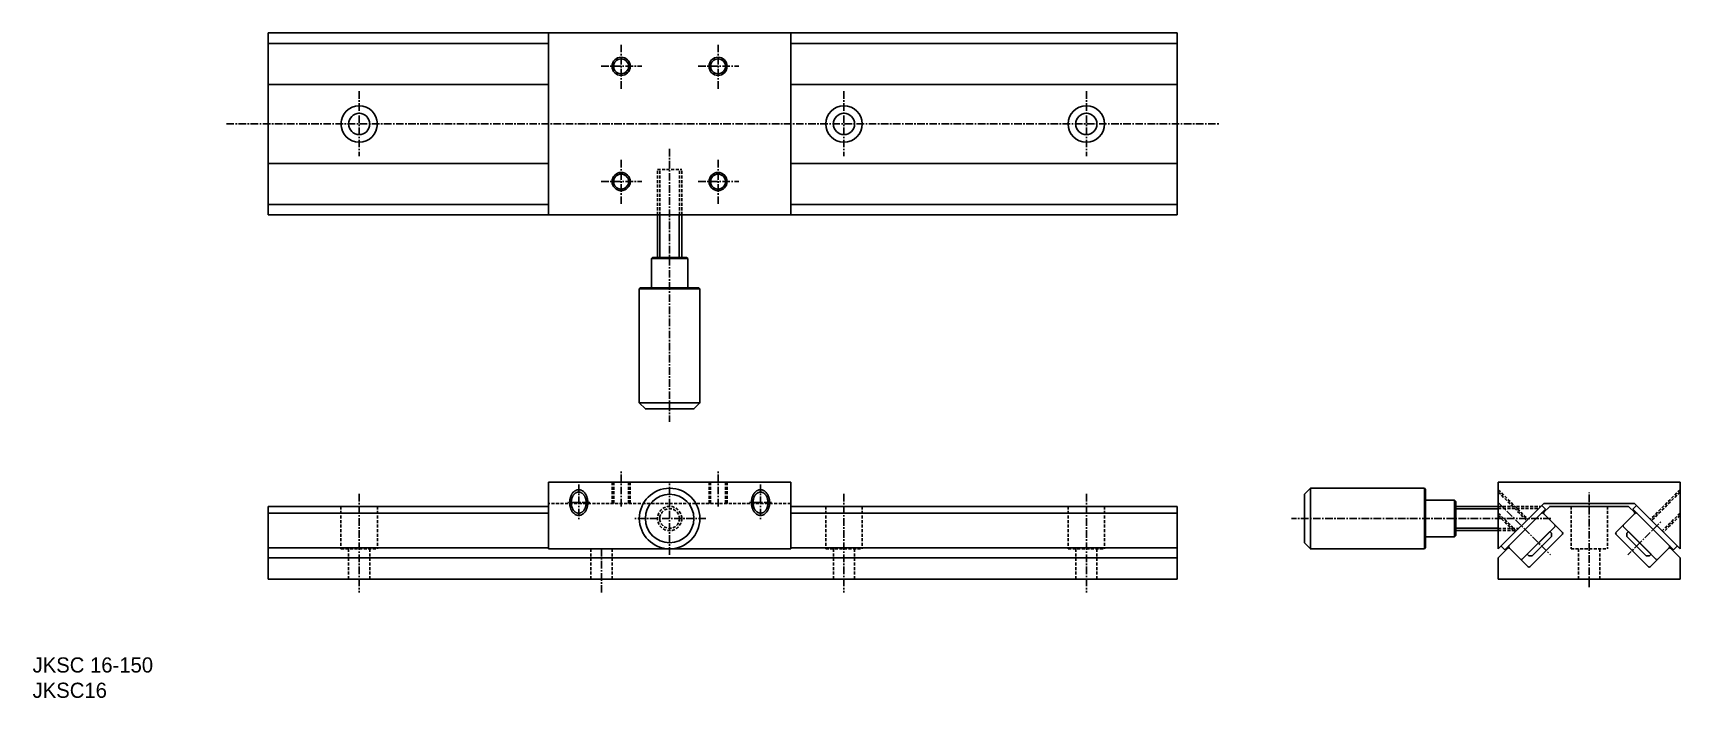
# Model space of a CAD drawing. Extents: x 172 to 444, y 132 to 241.
import ezdxf

# ---------------------------------------------------------------- set-up
doc = ezdxf.new("R2010")
doc.units = 0
doc.linetypes.add('CENTER', pattern=[2, 1.25, -0.25, 0.25, -0.25])
doc.linetypes.add('DASHED', pattern=[0.75, 0.5, -0.25])
doc.layers.get('0').update_dxf_attribs({"linetype": 'CONTINUOUS'})
doc.layers.add('CENTER', color=1, linetype='CENTER')

msp = doc.modelspace()

# ---------------------------------------------------------------- linework, layer by layer
at = {"color": 7, "linetype": 'CONTINUOUS'}
for p, q in [((210.86, 241.25), (360.86, 241.25)), ((210.86, 241.25), (210.86, 211.25)), ((210.86, 239.52), (257.09, 239.52)), ((257.09, 211.25), (257.09, 241.25)), ((297.09, 211.25), (297.09, 241.25)), ((297.09, 239.52), (360.86, 239.52)), ((360.86, 241.25), (360.86, 211.25)), ((210.86, 232.75), (257.09, 232.75)), ((297.09, 232.75), (360.86, 232.75)), ((210.86, 219.75), (257.09, 219.75)), ((297.09, 219.75), (360.86, 219.75)), ((210.86, 212.98), (257.09, 212.98)), ((297.09, 212.98), (360.86, 212.98)), ((210.86, 211.25), (360.86, 211.25)), ((275.09, 211.25), (275.09, 204.25)), ((279.09, 211.25), (279.09, 204.25)), ((274.09, 204.05), (274.29, 204.25)), ((274.09, 204.05), (274.09, 199.25)), ((274.09, 204.05), (280.09, 204.05)), ((274.29, 204.25), (279.89, 204.25)), ((279.89, 204.25), (280.09, 204.05)), ((280.09, 204.05), (280.09, 199.25)), ((272.09, 199.05), (282.09, 199.05)), ((272.09, 180.25), (282.09, 180.25)), ((297.09, 167.18), (257.09, 167.18)), ((257.09, 167.18), (257.09, 156.18)), ((297.09, 167.18), (297.09, 156.18)), ((382.84, 166.18), (382.84, 156.18)), ((401.64, 166.18), (401.64, 156.18)), ((413.84, 167.18), (443.84, 167.18)), ((413.84, 167.18), (413.84, 156.18)), ((443.84, 167.18), (443.84, 156.18)), ((210.86, 163.18), (210.86, 151.18)), ((210.86, 163.18), (257.09, 163.18)), ((297.09, 163.18), (360.86, 163.18)), ((360.86, 163.18), (360.86, 151.18)), ((406.64, 164.18), (401.84, 164.18)), ((406.64, 164.18), (406.84, 163.98)), ((406.64, 164.18), (406.64, 158.18)), ((406.84, 163.98), (406.84, 158.38)), ((413.84, 163.18), (406.84, 163.18)), ((413.84, 156.18), (421.34, 163.68)), ((421.01, 163.35), (421.64, 162.72)), ((421.34, 163.68), (436.34, 163.68)), ((421.37, 162.22), (422.28, 163.13)), ((422.42, 163.18), (435.25, 163.18)), ((436.31, 162.22), (435.39, 163.13)), ((436.67, 163.35), (436.03, 162.72)), ((443.84, 156.18), (436.34, 163.68)), ((257.09, 162.07), (210.86, 162.07)), ((360.86, 162.07), (297.09, 162.07)), ((421.64, 162.72), (414.92, 156)), ((421.25, 162.05), (423.2, 160.1)), ((421.37, 161.93), (424.41, 158.89)), ((436.31, 161.93), (433.26, 158.89)), ((436.42, 162.05), (434.47, 160.1)), ((436.03, 162.72), (442.75, 156)), ((436.7, 162.05), (436.79, 161.95)), ((406.64, 158.18), (401.84, 158.18)), ((406.84, 158.38), (406.64, 158.18)), ((413.84, 159.18), (406.84, 159.18)), ((417.75, 154.44), (423.2, 159.89)), ((422.33, 159.02), (418.62, 155.31)), ((419.03, 153.23), (424.41, 158.61)), ((422.6, 158.23), (419.41, 155.05)), ((422.33, 159.02), (422.6, 158.76)), ((422.6, 158.23), (422.6, 158.76)), ((438.64, 153.23), (433.26, 158.61)), ((439.92, 154.44), (434.47, 159.89)), ((435.34, 159.02), (435.08, 158.76)), ((435.08, 158.23), (435.08, 158.76)), ((435.08, 158.23), (438.26, 155.05)), ((435.34, 159.02), (439.05, 155.31)), ((257.09, 156.33), (210.86, 156.33)), ((297.09, 156.18), (257.09, 156.18)), ((360.86, 156.33), (297.09, 156.33)), ((413.84, 154.68), (415.43, 156.28)), ((414.29, 156.64), (414.92, 156)), ((415.6, 156.39), (417.54, 154.44)), ((415.71, 156.28), (418.75, 153.23)), ((418.62, 155.31), (418.88, 155.05)), ((419.41, 155.05), (418.88, 155.05)), ((438.26, 155.05), (438.79, 155.05)), ((439.05, 155.31), (438.79, 155.05)), ((441.96, 156.28), (438.92, 153.23)), ((442.08, 156.39), (440.13, 154.44)), ((443.84, 154.68), (442.25, 156.28)), ((443.38, 156.64), (442.75, 156)), ((360.86, 154.68), (210.86, 154.68)), ((413.84, 151.18), (413.84, 154.68)), ((443.84, 151.18), (443.84, 154.68)), ((210.86, 151.18), (360.86, 151.18)), ((413.84, 151.18), (443.84, 151.18))]:
    msp.add_line(p, q, dxfattribs=at)
at = {"color": 3, "linetype": 'DASHED'}
for p, q in [((275.09, 211.25), (275.09, 218.75)), ((275.09, 218.75), (279.09, 218.75)), ((275.47, 211.25), (275.47, 218.75)), ((278.71, 211.25), (278.71, 218.75)), ((279.09, 211.25), (279.09, 218.75)), ((267.59, 167.18), (267.59, 163.68)), ((267.86, 167.18), (267.86, 163.68)), ((270.32, 167.18), (270.32, 163.68)), ((270.59, 167.18), (270.59, 163.68)), ((283.59, 167.18), (283.59, 163.68)), ((283.86, 167.18), (283.86, 163.68)), ((286.32, 167.18), (286.32, 163.68)), ((286.59, 167.18), (286.59, 163.68)), ((413.84, 165.93), (418.71, 161.06)), ((443.84, 165.93), (438.96, 161.06)), ((222.86, 163.18), (222.86, 156.18)), ((228.86, 163.18), (228.86, 156.18)), ((297.09, 163.68), (257.09, 163.68)), ((302.86, 163.18), (302.86, 156.18)), ((308.86, 163.18), (308.86, 156.18)), ((342.86, 163.18), (342.86, 156.18)), ((348.86, 163.18), (348.86, 156.18)), ((413.84, 165.54), (418.52, 160.86)), ((413.84, 163.18), (420.84, 163.18)), ((425.84, 163.18), (425.84, 156.18)), ((431.84, 163.18), (431.84, 156.18)), ((443.84, 165.54), (439.16, 160.86)), ((413.84, 162.81), (420.46, 162.81)), ((413.84, 162.07), (416.78, 159.13)), ((413.84, 161.68), (416.59, 158.93)), ((443.84, 162.07), (440.89, 159.13)), ((443.84, 161.68), (441.09, 158.93)), ((413.84, 159.56), (417.22, 159.56)), ((413.84, 159.18), (416.84, 159.18)), ((222.86, 156.18), (228.86, 156.18)), ((224.11, 156.18), (224.11, 151.18)), ((227.61, 156.18), (227.61, 151.18)), ((262.86, 156.18), (268.86, 156.18)), ((264.11, 156.18), (264.11, 151.18)), ((267.61, 156.18), (267.61, 151.18)), ((302.86, 156.18), (308.86, 156.18)), ((304.11, 156.18), (304.11, 151.18)), ((307.61, 156.18), (307.61, 151.18)), ((342.86, 156.18), (348.86, 156.18)), ((344.11, 156.18), (344.11, 151.18)), ((347.61, 156.18), (347.61, 151.18)), ((425.84, 156.18), (431.84, 156.18)), ((427.09, 156.18), (427.09, 151.18)), ((430.59, 156.18), (430.59, 151.18))]:
    msp.add_line(p, q, dxfattribs=at)
at = {"color": 3, "linetype": 'CONTINUOUS'}
for p, q in [((275.49, 211.25), (275.49, 204.25)), ((278.69, 211.25), (278.69, 204.25)), ((413.84, 162.78), (406.84, 162.78)), ((413.84, 159.58), (406.84, 159.58))]:
    msp.add_line(p, q, dxfattribs=at)
at = {"color": 7, "linetype": 'CONTINUOUS'}
for points in [[(282.09, 199.05), (282.09, 180.25), (281.09, 179.25), (273.09, 179.25), (272.09, 180.25), (272.09, 199.05), (272.29, 199.25), (281.89, 199.25)], [(401.64, 156.18), (382.84, 156.18), (381.84, 157.18), (381.84, 165.18), (382.84, 166.18), (401.64, 166.18), (401.84, 165.98), (401.84, 156.38)]]:
    msp.add_lwpolyline(points, close=True, dxfattribs=at)
at = {"color": 3}
for points in [[(262.09, 165.93, 0), (262.02, 165.93, 0), (261.95, 165.92, 0), (261.87, 165.91, 0), (261.8, 165.89, 0), (261.73, 165.86, 0), (261.66, 165.84, 0), (261.59, 165.8, 0), (261.52, 165.77, 0), (261.45, 165.72, 0), (261.39, 165.68, 0), (261.32, 165.63, 0), (261.26, 165.57, 0), (261.2, 165.51, 0), (261.14, 165.45, 0), (261.09, 165.38, 0), (261.03, 165.31, 0), (260.98, 165.23, 0), (260.93, 165.15, 0), (260.89, 165.07, 0), (260.85, 164.99, 0), (260.81, 164.9, 0), (260.77, 164.81, 0), (260.74, 164.71, 0), (260.71, 164.62, 0), (260.68, 164.52, 0), (260.66, 164.42, 0), (260.64, 164.32, 0), (260.62, 164.22, 0), (260.61, 164.12, 0), (260.6, 164.01, 0), (260.6, 163.91, 0), (260.59, 163.81, 0), (260.6, 163.7, 0), (260.6, 163.6, 0), (260.61, 163.5, 0), (260.62, 163.39, 0), (260.64, 163.29, 0), (260.66, 163.19, 0), (260.68, 163.09, 0), (260.71, 162.99, 0), (260.74, 162.9, 0), (260.77, 162.81, 0), (260.81, 162.72, 0), (260.85, 162.63, 0), (260.89, 162.54, 0), (260.93, 162.46, 0), (260.98, 162.38, 0), (261.03, 162.31, 0), (261.09, 162.23, 0), (261.14, 162.17, 0), (261.2, 162.1, 0), (261.26, 162.04, 0), (261.32, 161.99, 0), (261.39, 161.94, 0), (261.45, 161.89, 0), (261.52, 161.85, 0), (261.59, 161.81, 0), (261.66, 161.78, 0), (261.73, 161.75, 0), (261.8, 161.72, 0), (261.87, 161.71, 0), (261.95, 161.69, 0), (262.02, 161.69, 0), (262.09, 161.68, 0), (262.17, 161.69, 0), (262.24, 161.69, 0), (262.31, 161.71, 0), (262.39, 161.72, 0), (262.46, 161.75, 0), (262.53, 161.78, 0), (262.6, 161.81, 0), (262.67, 161.85, 0), (262.74, 161.89, 0), (262.8, 161.94, 0), (262.86, 161.99, 0), (262.93, 162.04, 0), (262.99, 162.1, 0), (263.05, 162.17, 0), (263.1, 162.23, 0), (263.15, 162.31, 0), (263.2, 162.38, 0), (263.25, 162.46, 0), (263.3, 162.54, 0), (263.34, 162.63, 0), (263.38, 162.72, 0), (263.42, 162.81, 0), (263.45, 162.9, 0), (263.48, 162.99, 0), (263.51, 163.09, 0), (263.53, 163.19, 0), (263.55, 163.29, 0), (263.56, 163.39, 0), (263.58, 163.5, 0), (263.59, 163.6, 0), (263.59, 163.7, 0), (263.59, 163.81, 0), (263.59, 163.91, 0), (263.59, 164.01, 0), (263.58, 164.12, 0), (263.56, 164.22, 0), (263.55, 164.32, 0), (263.53, 164.42, 0), (263.51, 164.52, 0), (263.48, 164.62, 0), (263.45, 164.71, 0), (263.42, 164.81, 0), (263.38, 164.9, 0), (263.34, 164.99, 0), (263.3, 165.07, 0), (263.25, 165.15, 0), (263.2, 165.23, 0), (263.15, 165.31, 0), (263.1, 165.38, 0), (263.05, 165.45, 0), (262.99, 165.51, 0), (262.93, 165.57, 0), (262.86, 165.63, 0), (262.8, 165.68, 0), (262.74, 165.72, 0), (262.67, 165.77, 0), (262.6, 165.8, 0), (262.53, 165.84, 0), (262.46, 165.86, 0), (262.39, 165.89, 0), (262.31, 165.91, 0), (262.24, 165.92, 0), (262.17, 165.93, 0), (262.09, 165.93, 0)], [(292.09, 165.93, 0), (292.02, 165.93, 0), (291.95, 165.92, 0), (291.87, 165.91, 0), (291.8, 165.89, 0), (291.73, 165.86, 0), (291.66, 165.84, 0), (291.59, 165.8, 0), (291.52, 165.77, 0), (291.45, 165.72, 0), (291.39, 165.68, 0), (291.32, 165.63, 0), (291.26, 165.57, 0), (291.2, 165.51, 0), (291.14, 165.45, 0), (291.09, 165.38, 0), (291.03, 165.31, 0), (290.98, 165.23, 0), (290.93, 165.15, 0), (290.89, 165.07, 0), (290.85, 164.99, 0), (290.81, 164.9, 0), (290.77, 164.81, 0), (290.74, 164.71, 0), (290.71, 164.62, 0), (290.68, 164.52, 0), (290.66, 164.42, 0), (290.64, 164.32, 0), (290.62, 164.22, 0), (290.61, 164.12, 0), (290.6, 164.01, 0), (290.6, 163.91, 0), (290.59, 163.81, 0), (290.6, 163.7, 0), (290.6, 163.6, 0), (290.61, 163.5, 0), (290.62, 163.39, 0), (290.64, 163.29, 0), (290.66, 163.19, 0), (290.68, 163.09, 0), (290.71, 162.99, 0), (290.74, 162.9, 0), (290.77, 162.81, 0), (290.81, 162.72, 0), (290.85, 162.63, 0), (290.89, 162.54, 0), (290.93, 162.46, 0), (290.98, 162.38, 0), (291.03, 162.31, 0), (291.09, 162.23, 0), (291.14, 162.17, 0), (291.2, 162.1, 0), (291.26, 162.04, 0), (291.32, 161.99, 0), (291.39, 161.94, 0), (291.45, 161.89, 0), (291.52, 161.85, 0), (291.59, 161.81, 0), (291.66, 161.78, 0), (291.73, 161.75, 0), (291.8, 161.72, 0), (291.87, 161.71, 0), (291.95, 161.69, 0), (292.02, 161.69, 0), (292.09, 161.68, 0), (292.17, 161.69, 0), (292.24, 161.69, 0), (292.31, 161.71, 0), (292.39, 161.72, 0), (292.46, 161.75, 0), (292.53, 161.78, 0), (292.6, 161.81, 0), (292.67, 161.85, 0), (292.74, 161.89, 0), (292.8, 161.94, 0), (292.87, 161.99, 0), (292.93, 162.04, 0), (292.99, 162.1, 0), (293.05, 162.17, 0), (293.1, 162.23, 0), (293.15, 162.31, 0), (293.2, 162.38, 0), (293.25, 162.46, 0), (293.3, 162.54, 0), (293.34, 162.63, 0), (293.38, 162.72, 0), (293.42, 162.81, 0), (293.45, 162.9, 0), (293.48, 162.99, 0), (293.51, 163.09, 0), (293.53, 163.19, 0), (293.55, 163.29, 0), (293.56, 163.39, 0), (293.58, 163.5, 0), (293.59, 163.6, 0), (293.59, 163.7, 0), (293.59, 163.81, 0), (293.59, 163.91, 0), (293.59, 164.01, 0), (293.58, 164.12, 0), (293.56, 164.22, 0), (293.55, 164.32, 0), (293.53, 164.42, 0), (293.51, 164.52, 0), (293.48, 164.62, 0), (293.45, 164.71, 0), (293.42, 164.81, 0), (293.38, 164.9, 0), (293.34, 164.99, 0), (293.3, 165.07, 0), (293.25, 165.15, 0), (293.2, 165.23, 0), (293.15, 165.31, 0), (293.1, 165.38, 0), (293.05, 165.45, 0), (292.99, 165.51, 0), (292.93, 165.57, 0), (292.87, 165.63, 0), (292.8, 165.68, 0), (292.74, 165.72, 0), (292.67, 165.77, 0), (292.6, 165.8, 0), (292.53, 165.84, 0), (292.46, 165.86, 0), (292.39, 165.89, 0), (292.31, 165.91, 0), (292.24, 165.92, 0), (292.17, 165.93, 0), (292.09, 165.93, 0)]]:
    msp.add_polyline3d(points, dxfattribs=at)
at = {"color": 7, "linetype": 'CONTINUOUS'}
for points in [[(262.09, 165.54, 0), (262.03, 165.54, 0), (261.97, 165.54, 0), (261.91, 165.53, 0), (261.85, 165.51, 0), (261.79, 165.49, 0), (261.74, 165.47, 0), (261.68, 165.44, 0), (261.62, 165.41, 0), (261.57, 165.38, 0), (261.51, 165.34, 0), (261.46, 165.3, 0), (261.41, 165.25, 0), (261.36, 165.2, 0), (261.31, 165.15, 0), (261.27, 165.09, 0), (261.23, 165.04, 0), (261.18, 164.97, 0), (261.14, 164.91, 0), (261.11, 164.84, 0), (261.07, 164.77, 0), (261.04, 164.7, 0), (261.01, 164.63, 0), (260.98, 164.55, 0), (260.96, 164.47, 0), (260.94, 164.39, 0), (260.92, 164.31, 0), (260.9, 164.23, 0), (260.89, 164.15, 0), (260.88, 164.06, 0), (260.87, 163.98, 0), (260.87, 163.89, 0), (260.86, 163.81, 0), (260.87, 163.72, 0), (260.87, 163.64, 0), (260.88, 163.55, 0), (260.89, 163.47, 0), (260.9, 163.38, 0), (260.92, 163.3, 0), (260.94, 163.22, 0), (260.96, 163.14, 0), (260.98, 163.06, 0), (261.01, 162.99, 0), (261.04, 162.91, 0), (261.07, 162.84, 0), (261.11, 162.77, 0), (261.14, 162.7, 0), (261.18, 162.64, 0), (261.23, 162.58, 0), (261.27, 162.52, 0), (261.31, 162.46, 0), (261.36, 162.41, 0), (261.41, 162.36, 0), (261.46, 162.31, 0), (261.51, 162.27, 0), (261.57, 162.23, 0), (261.62, 162.2, 0), (261.68, 162.17, 0), (261.74, 162.14, 0), (261.79, 162.12, 0), (261.85, 162.1, 0), (261.91, 162.09, 0), (261.97, 162.08, 0), (262.03, 162.07, 0), (262.09, 162.07, 0), (262.15, 162.07, 0), (262.21, 162.08, 0), (262.27, 162.09, 0), (262.33, 162.1, 0), (262.39, 162.12, 0), (262.45, 162.14, 0), (262.51, 162.17, 0), (262.56, 162.2, 0), (262.62, 162.23, 0), (262.67, 162.27, 0), (262.73, 162.31, 0), (262.78, 162.36, 0), (262.83, 162.41, 0), (262.87, 162.46, 0), (262.92, 162.52, 0), (262.96, 162.58, 0), (263, 162.64, 0), (263.04, 162.7, 0), (263.08, 162.77, 0), (263.12, 162.84, 0), (263.15, 162.91, 0), (263.18, 162.99, 0), (263.2, 163.06, 0), (263.23, 163.14, 0), (263.25, 163.22, 0), (263.27, 163.3, 0), (263.29, 163.38, 0), (263.3, 163.47, 0), (263.31, 163.55, 0), (263.32, 163.64, 0), (263.32, 163.72, 0), (263.32, 163.81, 0), (263.32, 163.89, 0), (263.32, 163.98, 0), (263.31, 164.06, 0), (263.3, 164.15, 0), (263.29, 164.23, 0), (263.27, 164.31, 0), (263.25, 164.39, 0), (263.23, 164.47, 0), (263.2, 164.55, 0), (263.18, 164.63, 0), (263.15, 164.7, 0), (263.12, 164.77, 0), (263.08, 164.84, 0), (263.04, 164.91, 0), (263, 164.97, 0), (262.96, 165.04, 0), (262.92, 165.09, 0), (262.87, 165.15, 0), (262.83, 165.2, 0), (262.78, 165.25, 0), (262.73, 165.3, 0), (262.67, 165.34, 0), (262.62, 165.38, 0), (262.56, 165.41, 0), (262.51, 165.44, 0), (262.45, 165.47, 0), (262.39, 165.49, 0), (262.33, 165.51, 0), (262.27, 165.53, 0), (262.21, 165.54, 0), (262.15, 165.54, 0), (262.09, 165.54, 0)], [(292.09, 165.54, 0), (292.03, 165.54, 0), (291.97, 165.54, 0), (291.91, 165.53, 0), (291.85, 165.51, 0), (291.8, 165.49, 0), (291.74, 165.47, 0), (291.68, 165.44, 0), (291.62, 165.41, 0), (291.57, 165.38, 0), (291.51, 165.34, 0), (291.46, 165.3, 0), (291.41, 165.25, 0), (291.36, 165.2, 0), (291.31, 165.15, 0), (291.27, 165.09, 0), (291.23, 165.04, 0), (291.18, 164.97, 0), (291.14, 164.91, 0), (291.11, 164.84, 0), (291.07, 164.77, 0), (291.04, 164.7, 0), (291.01, 164.63, 0), (290.98, 164.55, 0), (290.96, 164.47, 0), (290.94, 164.39, 0), (290.92, 164.31, 0), (290.9, 164.23, 0), (290.89, 164.15, 0), (290.88, 164.06, 0), (290.87, 163.98, 0), (290.87, 163.89, 0), (290.86, 163.81, 0), (290.87, 163.72, 0), (290.87, 163.64, 0), (290.88, 163.55, 0), (290.89, 163.47, 0), (290.9, 163.38, 0), (290.92, 163.3, 0), (290.94, 163.22, 0), (290.96, 163.14, 0), (290.98, 163.06, 0), (291.01, 162.99, 0), (291.04, 162.91, 0), (291.07, 162.84, 0), (291.11, 162.77, 0), (291.14, 162.7, 0), (291.18, 162.64, 0), (291.23, 162.58, 0), (291.27, 162.52, 0), (291.31, 162.46, 0), (291.36, 162.41, 0), (291.41, 162.36, 0), (291.46, 162.31, 0), (291.51, 162.27, 0), (291.57, 162.23, 0), (291.62, 162.2, 0), (291.68, 162.17, 0), (291.74, 162.14, 0), (291.8, 162.12, 0), (291.85, 162.1, 0), (291.91, 162.09, 0), (291.97, 162.08, 0), (292.03, 162.07, 0), (292.09, 162.07, 0), (292.15, 162.07, 0), (292.21, 162.08, 0), (292.27, 162.09, 0), (292.33, 162.1, 0), (292.39, 162.12, 0), (292.45, 162.14, 0), (292.51, 162.17, 0), (292.56, 162.2, 0), (292.62, 162.23, 0), (292.67, 162.27, 0), (292.73, 162.31, 0), (292.78, 162.36, 0), (292.83, 162.41, 0), (292.87, 162.46, 0), (292.92, 162.52, 0), (292.96, 162.58, 0), (293, 162.64, 0), (293.04, 162.7, 0), (293.08, 162.77, 0), (293.12, 162.84, 0), (293.15, 162.91, 0), (293.18, 162.99, 0), (293.2, 163.06, 0), (293.23, 163.14, 0), (293.25, 163.22, 0), (293.27, 163.3, 0), (293.29, 163.38, 0), (293.3, 163.47, 0), (293.31, 163.55, 0), (293.32, 163.64, 0), (293.32, 163.72, 0), (293.32, 163.81, 0), (293.32, 163.89, 0), (293.32, 163.98, 0), (293.31, 164.06, 0), (293.3, 164.15, 0), (293.29, 164.23, 0), (293.27, 164.31, 0), (293.25, 164.39, 0), (293.23, 164.47, 0), (293.2, 164.55, 0), (293.18, 164.63, 0), (293.15, 164.7, 0), (293.12, 164.77, 0), (293.08, 164.84, 0), (293.04, 164.91, 0), (293, 164.97, 0), (292.96, 165.04, 0), (292.92, 165.09, 0), (292.87, 165.15, 0), (292.83, 165.2, 0), (292.78, 165.25, 0), (292.73, 165.3, 0), (292.67, 165.34, 0), (292.62, 165.38, 0), (292.56, 165.41, 0), (292.51, 165.44, 0), (292.45, 165.47, 0), (292.39, 165.49, 0), (292.33, 165.51, 0), (292.27, 165.53, 0), (292.21, 165.54, 0), (292.15, 165.54, 0), (292.09, 165.54, 0)]]:
    msp.add_polyline3d(points, dxfattribs=at)
at = {"color": 3}
for centre in [(269.09, 235.75), (285.09, 235.75), (269.09, 216.75), (285.09, 216.75)]:
    msp.add_circle(centre, 1.5, dxfattribs=at)
at = {"color": 7, "linetype": 'CONTINUOUS'}
for centre, radius in [((269.09, 235.75), 1.23), ((285.09, 235.75), 1.23), ((225.86, 226.25), 3), ((305.86, 226.25), 3), ((345.86, 226.25), 3), ((225.86, 226.25), 1.75), ((305.86, 226.25), 1.75), ((345.86, 226.25), 1.75), ((269.09, 216.75), 1.23), ((285.09, 216.75), 1.23), ((277.09, 161.18), 5), ((277.09, 161.18), 4)]:
    msp.add_circle(centre, radius, dxfattribs=at)
at = {"color": 3, "linetype": 'DASHED'}
for radius in [2, 1.62]:
    msp.add_circle((277.09, 161.18), radius, dxfattribs=at)
at = {"color": 7, "linetype": 'CONTINUOUS'}
for centre, radius, start, end in [((422.42, 162.98), 0.2, 90, 135), ((435.25, 162.98), 0.2, 45, 90), ((421.11, 161.9), 0.2, 45, 135), ((421.51, 162.07), 0.2, 135, 225), ((436.16, 162.07), 0.2, 315, 45), ((436.56, 161.9), 0.2, 45, 135), ((423.09, 160), 0.15, 315, 45), ((424.27, 158.75), 0.2, 315, 45), ((433.41, 158.75), 0.2, 135, 225), ((434.58, 160), 0.15, 135, 225), ((415.57, 156.13), 0.2, 45, 135), ((415.74, 156.53), 0.2, 135, 225), ((442.1, 156.13), 0.2, 45, 135), ((441.93, 156.53), 0.2, 315, 45), ((417.65, 154.55), 0.15, 225, 315), ((418.89, 153.38), 0.2, 225, 315), ((438.78, 153.38), 0.2, 225, 315), ((440.03, 154.55), 0.15, 225, 315)]:
    msp.add_arc(centre, radius, start, end, dxfattribs=at)
at = {"layer": 'CENTER', "color": 1, "linetype": 'CENTER'}
for p, q in [((269.09, 232.06), (269.09, 239.5)), ((285.09, 232.06), (285.09, 239.5)), ((265.8, 235.75), (272.52, 235.75)), ((281.8, 235.75), (288.52, 235.75)), ((225.86, 231.65), (225.86, 220.95)), ((305.86, 231.65), (305.86, 220.95)), ((345.86, 231.65), (345.86, 220.95)), ((203.95, 226.25), (367.87, 226.25)), ((269.09, 213.06), (269.09, 220.5)), ((277.09, 222.15), (277.09, 177.14)), ((285.09, 213.06), (285.09, 220.5)), ((265.8, 216.75), (272.52, 216.75)), ((281.8, 216.75), (288.52, 216.75)), ((269.09, 163.18), (269.09, 169.18)), ((285.09, 163.18), (285.09, 169.18)), ((262.09, 166.8), (262.09, 160.84)), ((277.09, 155.18), (277.09, 167.18)), ((292.09, 166.8), (292.09, 160.84)), ((225.86, 165.25), (225.86, 149)), ((263.93, 163.81), (260.27, 163.81)), ((293.93, 163.81), (290.27, 163.81)), ((305.86, 165.25), (305.86, 149)), ((345.86, 165.25), (345.86, 149)), ((413.84, 163.81), (422.44, 155.2)), ((428.84, 149.87), (428.84, 165.47)), ((283.09, 161.18), (271.09, 161.18)), ((422.52, 161.18), (379.73, 161.18)), ((436.63, 156.6), (440.65, 160.62)), ((265.86, 156.18), (265.86, 149)), ((437.2, 157.17), (435.23, 155.2))]:
    msp.add_line(p, q, dxfattribs=at)

# ---------------------------------------------------------------- texts
at = {"color": 7, "linetype": 'CONTINUOUS'}
for s, p in [('JKSC 16-150', (171.97, 135.78)), ('JKSC16', (171.97, 131.61))]:
    msp.add_text(s, height=2.5, dxfattribs=at).set_placement(p)

doc.saveas('drawing.dxf')
